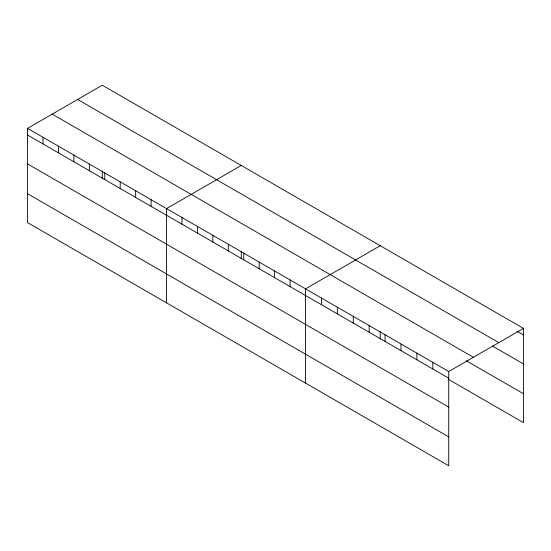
<?xml version="1.0" encoding="UTF-8"?>
<svg xmlns="http://www.w3.org/2000/svg" width="551" height="551" viewBox="0 0 551 551"><rect width="100%" height="100%" fill="white"/><g stroke="black" fill="none" stroke-linecap="round" stroke-linejoin="round"><path stroke-width="0.83" d="M27.55 128.362L448.728 371.526L448.728 465.774L27.55 222.611L27.55 128.362L102.272 85.226L523.45 328.389L523.45 422.638L448.232 379.212M241.262 165.465L166.54 208.609L166.54 302.857M380.252 245.712L305.529 288.855L305.529 383.103M448.728 371.526L523.45 328.389M516.941 331.275L523.45 335.036M77.615 99.462L498.793 342.626M492.353 345.987L523.45 363.942M52.207 114.126L473.385 357.289M466.311 360.74L523.45 393.731M27.55 135.009L448.728 378.179M27.55 163.922L448.728 407.086M27.55 193.704L448.728 436.867M432.817 362.344L432.817 368.991M416.907 353.157L416.907 359.803M400.997 343.969L400.997 350.615M385.08 334.781L385.08 341.434M380.252 331.461L380.252 339.113M369.17 325.6L369.17 332.246M353.26 316.412L353.26 323.058M337.35 307.224L337.35 313.87M321.44 298.036L321.44 304.689M290.081 279.936L290.081 286.582M274.639 271.023L274.639 277.67M259.197 262.104L259.197 268.75M243.756 253.191L243.756 259.838M241.262 251.215L241.262 258.867M228.314 244.272L228.314 250.919M212.865 235.36L212.865 242.006M197.423 226.44L197.423 233.087M181.982 217.521L181.982 224.174M151.098 199.689L151.098 206.343M135.649 190.777L135.649 197.423M120.208 181.858L120.208 188.504M104.766 172.945L104.766 179.592M102.272 170.968L102.272 178.62M89.324 164.026L89.324 170.672M73.882 155.113L73.882 161.76M58.434 146.194L58.434 152.841M42.992 137.282L42.992 143.928"/></g></svg>
